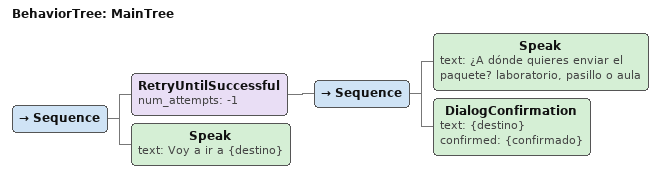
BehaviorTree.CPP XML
<?xml version="1.0"?>
<root main_tree_to_execute="MainTree">
    <BehaviorTree ID="MainTree">
        <Sequence>
            <RetryUntilSuccessful num_attempts="-1">
                <Sequence>
                    <Speak text="¿A dónde quieres enviar el paquete? laboratorio, pasillo o aula" />
                    <DialogConfirmation text="{destino}" confirmed="{confirmado}" />
                </Sequence>
            </RetryUntilSuccessful>
            <Speak text="Voy a ir a {destino}" />
        </Sequence>
    </BehaviorTree>

</root>
